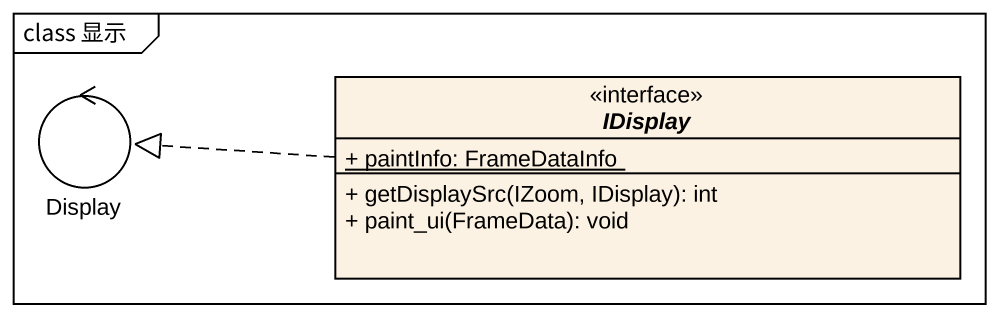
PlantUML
@startuml
mainframe class 显示
allowmixing
hide circle
hide empty members
skinparam classAttributeIconSize 0
control Display
interface IDisplay <<interface>> {
  {static} + paintInfo: FrameDataInfo
  + getDisplaySrc(IZoom, IDisplay): int
  + paint_ui(FrameData): void
}
IDisplay .left.|> Display
@enduml
